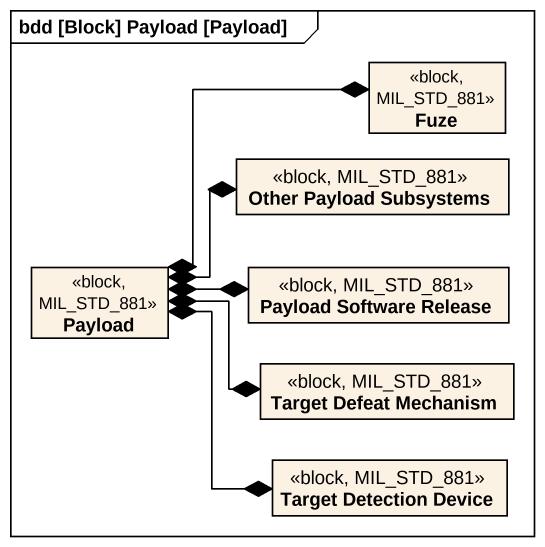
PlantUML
@startuml
mainframe bdd [Block] Payload [Payload]
hide circle
hide empty members
class Fuze <<block, MIL_STD_881>>
class "Other Payload Subsystems" as Other_Payload_Subsystems <<block, MIL_STD_881>>
class Payload <<block, MIL_STD_881>>
class "Payload Software Release" as Payload_Software_Release <<block, MIL_STD_881>>
class "Target Defeat Mechanism" as Target_Defeat_Mechanism <<block, MIL_STD_881>>
class "Target Detection Device" as Target_Detection_Device <<block, MIL_STD_881>>
Payload *-up-* Fuze
Payload *-right-* Other_Payload_Subsystems
Payload *-right-* Payload_Software_Release
Payload *-right-* Target_Defeat_Mechanism
Payload *--* Target_Detection_Device
@enduml
